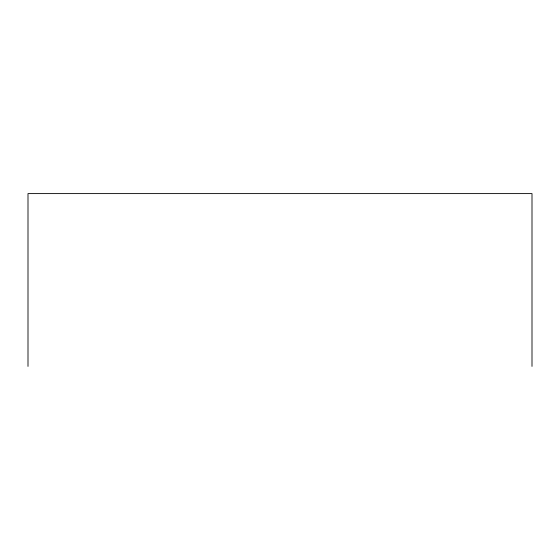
<?xml version="1.0" encoding="UTF-8"?>
<svg xmlns="http://www.w3.org/2000/svg" width="560" height="560" viewBox="0 0 560 560"><rect width="100%" height="100%" fill="white"/><g stroke="black" fill="none" stroke-linecap="round" stroke-linejoin="round"><path stroke-width="0.84" d="M532 366.401L532 193.599L28 193.599L28 366.401"/></g></svg>
